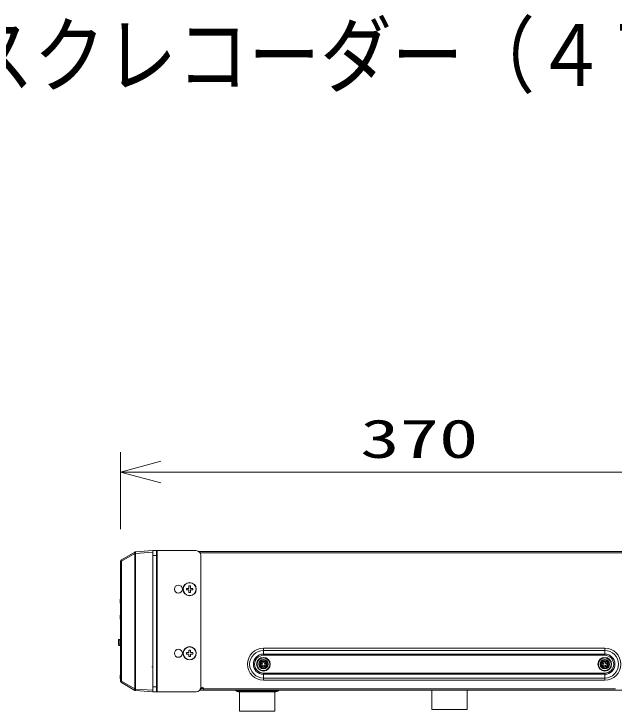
# Model space of a CAD drawing. Units: millimetres on the paper. Extents: x -62 to 64, y -59 to 59.
# Drawn here: x 3.47 to 40.87, y 15.95 to 59.41 of the extents above; entities that cross this region are included whole.
import ezdxf
from ezdxf.enums import TextEntityAlignment as Align

# ---------------------------------------------------------------- set-up
doc = ezdxf.new("R2010")
doc.units = ezdxf.units.MM
doc.layers.add('0-1_MOJI1', color=7, linetype='Continuous')
for name, color, linetype, lineweight in [('0-2_GAIKEI', 4, 'Continuous', 9), ('0-3_SUNPO', 7, 'Continuous', 9), ('0-4_0', 7, 'Continuous', 9)]:
    doc.layers.add(name, color=color, linetype=linetype, lineweight=lineweight)
doc.styles.add('ＭＳ ゴシック', font='')
doc.styles.get('ＭＳ ゴシック').set_extended_font_data('MS Gothic')

# ---------------------------------------------------------------- blocks, each defined once
blk = doc.blocks.new('_Open30')
at = {"layer": '0-4_0'}
blk.add_line((0, 0), (-1, 0), dxfattribs=at)
blk.add_lwpolyline([(-1, 0.2679), (0, 0), (-1, -0.2679)], dxfattribs=at)

msp = doc.modelspace()

# ---------------------------------------------------------------- linework, layer by layer
at = {"layer": '0-2_GAIKEI'}
for p, q in [((11.005, 25.776), (11.04, 25.776)), ((11.045, 25.779), (11.04, 25.776)), ((11.04, 17.332), (11.04, 25.776)), ((12.122, 25.854), (11.045, 25.779)), ((12.122, 25.954), (12.122, 17.154)), ((12.122, 25.654), (12.352, 25.654)), ((12.352, 25.954), (12.352, 17.154)), ((12.402, 25.954), (12.402, 17.154)), ((16.322, 25.911), (14.976, 25.911)), ((15.522, 25.911), (14.976, 25.911)), ((18.222, 25.907), (14.982, 25.907)), ((15.069, 25.824), (47.042, 25.824)), ((15.322, 25.904), (15.322, 25.907)), ((15.522, 25.904), (15.522, 25.907)), ((15.522, 25.904), (18.222, 25.904)), ((16.122, 25.907), (16.122, 25.911)), ((16.322, 25.907), (16.322, 25.911)), ((16.322, 25.908), (18.222, 25.908)), ((18.122, 25.907), (18.122, 25.908)), ((18.122, 25.904), (18.122, 25.904)), ((18.222, 25.907), (18.222, 25.908)), ((18.222, 25.904), (18.222, 25.904)), ((10.122, 25.296), (10.179, 25.296)), ((10.179, 17.812), (10.179, 25.296)), ((14.372, 23.604), (14.222, 23.604)), ((14.222, 23.604), (14.222, 23.504)), ((14.222, 23.504), (14.372, 23.504)), ((14.372, 23.754), (14.372, 23.604)), ((14.472, 23.754), (14.372, 23.754)), ((14.372, 23.504), (14.372, 23.354)), ((14.472, 23.604), (14.472, 23.754)), ((14.622, 23.604), (14.472, 23.604)), ((14.472, 23.504), (14.622, 23.504)), ((14.472, 23.354), (14.472, 23.504)), ((14.622, 23.504), (14.622, 23.604)), ((14.372, 23.354), (14.472, 23.354)), ((10.082, 22.91), (10.082, 22.698)), ((10.082, 22.909), (10.122, 22.909)), ((10.082, 22.699), (10.122, 22.699)), ((10.101, 22.93), (10.122, 22.93)), ((10.101, 22.93), (10.101, 22.678)), ((10.101, 22.678), (10.122, 22.678)), ((10.082, 21.91), (10.082, 21.698)), ((10.082, 21.909), (10.122, 21.909)), ((10.101, 21.93), (10.122, 21.93)), ((10.101, 21.93), (10.101, 21.678)), ((10.082, 21.699), (10.122, 21.699)), ((10.101, 21.678), (10.122, 21.678)), ((9.992, 20.073), (9.992, 20.385)), ((10.021, 20.385), (9.992, 20.385)), ((10.021, 20.073), (9.992, 20.073)), ((10.122, 20.419), (10.021, 20.415)), ((10.122, 20.389), (10.021, 20.385)), ((10.021, 20.073), (10.021, 20.385)), ((10.122, 20.069), (10.021, 20.073)), ((10.122, 20.039), (10.021, 20.043)), ((14.372, 19.604), (14.222, 19.604)), ((14.222, 19.604), (14.222, 19.504)), ((14.372, 19.754), (14.372, 19.604)), ((14.472, 19.754), (14.372, 19.754)), ((14.472, 19.604), (14.472, 19.754)), ((14.622, 19.604), (14.472, 19.604)), ((14.622, 19.504), (14.622, 19.604)), ((19.022, 19.869), (40.292, 19.869)), ((19.022, 19.429), (19.022, 19.869)), ((19.022, 19.735), (40.292, 19.735)), ((14.222, 19.504), (14.372, 19.504)), ((14.372, 19.504), (14.372, 19.354)), ((14.372, 19.354), (14.472, 19.354)), ((14.472, 19.504), (14.622, 19.504)), ((14.472, 19.354), (14.472, 19.504)), ((19.022, 19.429), (40.292, 19.429)), ((40.292, 19.429), (40.292, 19.504)), ((12.092, 18.711), (12.072, 18.711)), ((18.932, 18.914), (18.847, 18.914)), ((18.847, 18.834), (18.847, 18.914)), ((18.847, 18.834), (18.932, 18.834)), ((19.062, 19.049), (18.982, 19.049)), ((18.982, 18.964), (18.982, 19.049)), ((18.982, 18.699), (18.982, 18.784)), ((18.982, 18.699), (19.062, 18.699)), ((19.062, 19.049), (19.062, 18.964)), ((19.062, 18.784), (19.062, 18.699)), ((19.197, 18.914), (19.112, 18.914)), ((19.112, 18.834), (19.197, 18.834)), ((19.197, 18.914), (19.197, 18.834)), ((40.202, 18.914), (40.117, 18.914)), ((40.117, 18.834), (40.117, 18.914)), ((40.117, 18.834), (40.202, 18.834)), ((40.332, 19.049), (40.252, 19.049)), ((40.252, 18.964), (40.252, 19.049)), ((40.252, 18.699), (40.252, 18.784)), ((40.252, 18.699), (40.332, 18.699)), ((40.332, 19.049), (40.332, 18.964)), ((40.332, 18.784), (40.332, 18.699)), ((40.467, 18.914), (40.382, 18.914)), ((40.382, 18.834), (40.467, 18.834)), ((40.467, 18.914), (40.467, 18.834)), ((19.022, 17.879), (19.022, 18.319)), ((40.292, 18.319), (19.022, 18.319)), ((40.292, 17.879), (40.292, 18.319)), ((10.092, 17.954), (10.092, 18.184)), ((10.122, 18.184), (10.092, 18.184)), ((10.122, 17.954), (10.092, 17.954)), ((40.292, 18.244), (19.022, 18.244)), ((40.292, 18.013), (19.022, 18.013)), ((40.292, 17.879), (19.022, 17.879)), ((10.122, 17.812), (10.179, 17.812)), ((11.005, 17.332), (10.179, 17.812)), ((12.122, 17.454), (12.352, 17.454)), ((11.04, 17.332), (11.005, 17.332)), ((11.04, 17.332), (11.045, 17.329)), ((12.122, 17.254), (11.045, 17.329)), ((15.099, 17.339), (15.122, 17.339)), ((15.122, 17.254), (15.122, 17.364)), ((15.122, 17.354), (15.282, 17.354)), ((15.282, 17.364), (15.282, 17.254)), ((15.282, 17.334), (40.962, 17.334)), ((17.332, 17.198), (17.289, 17.232)), ((19.954, 17.232), (17.289, 17.232)), ((19.912, 17.198), (17.332, 17.198)), ((19.787, 17.154), (17.457, 17.154)), ((19.912, 17.198), (19.954, 17.232))]:
    msp.add_line(p, q, dxfattribs=at)
at = {"layer": '0-2_GAIKEI', "color": 7}
for p, q in [((12.122, 25.954), (11.045, 25.879)), ((12.122, 25.954), (14.822, 25.954)), ((47.042, 25.904), (14.987, 25.904)), ((15.122, 25.654), (15.122, 17.454)), ((10.122, 17.812), (10.122, 25.296)), ((10.997, 17.245), (10.171, 17.725)), ((10.997, 17.245), (11.002, 17.243)), ((12.122, 17.154), (11.045, 17.229)), ((12.122, 17.154), (14.822, 17.154)), ((45.542, 17.254), (15.045, 17.254)), ((17.522, 15.954), (17.522, 17.154)), ((19.722, 15.954), (19.722, 17.154)), ((29.522, 16.054), (29.522, 17.254)), ((31.722, 16.054), (31.722, 17.254)), ((19.722, 15.954), (17.522, 15.954)), ((31.722, 16.054), (29.522, 16.054))]:
    msp.add_line(p, q, dxfattribs=at)
msp.add_lwpolyline([(11.002, 25.865), (10.997, 25.863), (10.171, 25.383)], dxfattribs=at)
at = {"layer": '0-2_GAIKEI'}
for points in [[(11.005, 17.332), (11.005, 25.776), (10.179, 25.296)], [(19.022, 19.504), (40.292, 19.504), (40.292, 19.869)]]:
    msp.add_lwpolyline(points, dxfattribs=at)
for centre, radius in [((14.422, 23.554), 0.415), ((14.422, 23.554), 0.402), ((13.722, 23.554), 0.25), ((13.722, 19.554), 0.25), ((14.422, 19.554), 0.415), ((14.422, 19.554), 0.402), ((19.022, 18.874), 0.425), ((19.022, 18.874), 0.398), ((19.022, 18.874), 0.29), ((19.022, 18.874), 0.267), ((40.292, 18.874), 0.425), ((40.292, 18.874), 0.398), ((40.292, 18.874), 0.29), ((40.292, 18.874), 0.267), ((19.022, 18.874), 0.209), ((19.022, 18.874), 0.183), ((40.292, 18.874), 0.209), ((40.292, 18.874), 0.183)]:
    msp.add_circle(centre, radius, dxfattribs=at)
at = {"layer": '0-2_GAIKEI', "color": 7}
for centre, radius, start, end in [((11.052, 25.779), 0.1, 94, 120.1652), ((14.822, 25.654), 0.3, 0, 90), ((10.222, 25.296), 0.1, 120.1652, 180), ((10.222, 17.812), 0.1, 180, 239.8348), ((14.822, 17.454), 0.3, 270, 0), ((11.052, 17.329), 0.1, 239.8348, 266)]:
    msp.add_arc(centre, radius, start, end, dxfattribs=at)
at = {"layer": '0-2_GAIKEI'}
for centre, radius, start, end in [((10.102, 22.91), 0.02, 90, 180), ((10.102, 22.698), 0.02, 180, 270), ((10.102, 21.91), 0.02, 90, 180), ((10.102, 21.698), 0.02, 180, 270), ((10.022, 20.385), 0.03, 92, 180), ((10.022, 20.073), 0.03, 180, 268), ((19.022, 18.874), 0.995, 90, 270), ((19.022, 18.874), 0.861, 90, 270), ((40.292, 18.874), 0.995, 270, 90), ((40.292, 18.874), 0.861, 270, 90), ((19.022, 18.874), 0.63, 90, 270), ((19.022, 18.874), 0.555, 90, 270), ((40.292, 18.874), 0.63, 270, 90), ((40.292, 18.874), 0.555, 270, 90), ((18.932, 18.964), 0.05, 270, 0), ((18.932, 18.784), 0.05, 0, 90), ((19.112, 18.964), 0.05, 180, 270), ((19.112, 18.784), 0.05, 90, 180), ((40.202, 18.964), 0.05, 270, 0), ((40.202, 18.784), 0.05, 0, 90), ((40.382, 18.964), 0.05, 180, 270), ((40.382, 18.784), 0.05, 90, 180), ((15.202, 17.364), 0.08, 0, 180), ((17.227, 17.154), 0.1, 51.3178, 90), ((17.457, 17.354), 0.2, 231.3178, 270), ((19.787, 17.354), 0.2, 270, 308.6822), ((20.017, 17.154), 0.1, 90, 128.6822)]:
    msp.add_arc(centre, radius, start, end, dxfattribs=at)
for centre, major_axis, ratio, start_param, end_param in [((11.047, 25.776), (-0.0503, 0.0865), 0.37652, 6.283185, 7.638544), ((11.047, 25.776), (-0.0503, 0.0865), 0.060347, 0, 1.535737), ((11.052, 25.779), (-0.0503, 0.0865), 0.060347, 0, 1.535737), ((11.052, 25.779), (-0.007, 0.0998), 0.069587, 0, 1.56593), ((10.222, 25.296), (-0.0503, 0.0865), 0.37652, 6.283185, 7.638544), ((10.022, 20.385), (-0.001, 0.03), 0.034878, 6.283185, 7.852764), ((10.022, 20.073), (0.001, 0.03), 0.034878, 1.572014, 3.141593), ((10.222, 17.812), (0.0503, 0.0865), 0.37652, 1.786234, 3.141593), ((11.047, 17.332), (-0.0503, -0.0865), 0.37652, 4.927827, 6.283185), ((11.047, 17.332), (-0.0503, -0.0865), 0.060347, 4.747448, 6.283185), ((11.052, 17.329), (-0.0503, -0.0865), 0.060347, 4.747448, 6.283185), ((11.052, 17.329), (-0.007, -0.0998), 0.069587, 4.717255, 6.283185)]:
    msp.add_ellipse(centre, major_axis=major_axis, ratio=ratio, start_param=start_param, end_param=end_param, dxfattribs=at)
at = {"layer": '0-3_SUNPO'}
for p, q in [((10.122, 27.296), (10.122, 32.103)), ((12.622, 30.853), (44.622, 30.853))]:
    msp.add_line(p, q, dxfattribs=at)

# ---------------------------------------------------------------- block references
at = {"layer": '0-3_SUNPO', "xscale": 2.5, "yscale": 2.5, "rotation": 180}
msp.add_blockref('_Open30', (10.122, 30.853), dxfattribs=at)

# ---------------------------------------------------------------- texts
at = {"layer": '0-1_MOJI1', "style": 'ＭＳ ゴシック', "width": 0.85}
msp.add_text('ネットワークディスクレコーダー（４ＴＢ×４）', height=3.849, dxfattribs=at).set_placement((-35.462, 53.766), align=Align.BOTTOM_LEFT)
at = {"layer": '0-3_SUNPO', "style": 'ＭＳ ゴシック', "width": 1.5}
msp.add_text('370', height=2.405, dxfattribs=at).set_placement((25.05, 31.015), align=Align.BOTTOM_LEFT)

doc.saveas('drawing.dxf')
